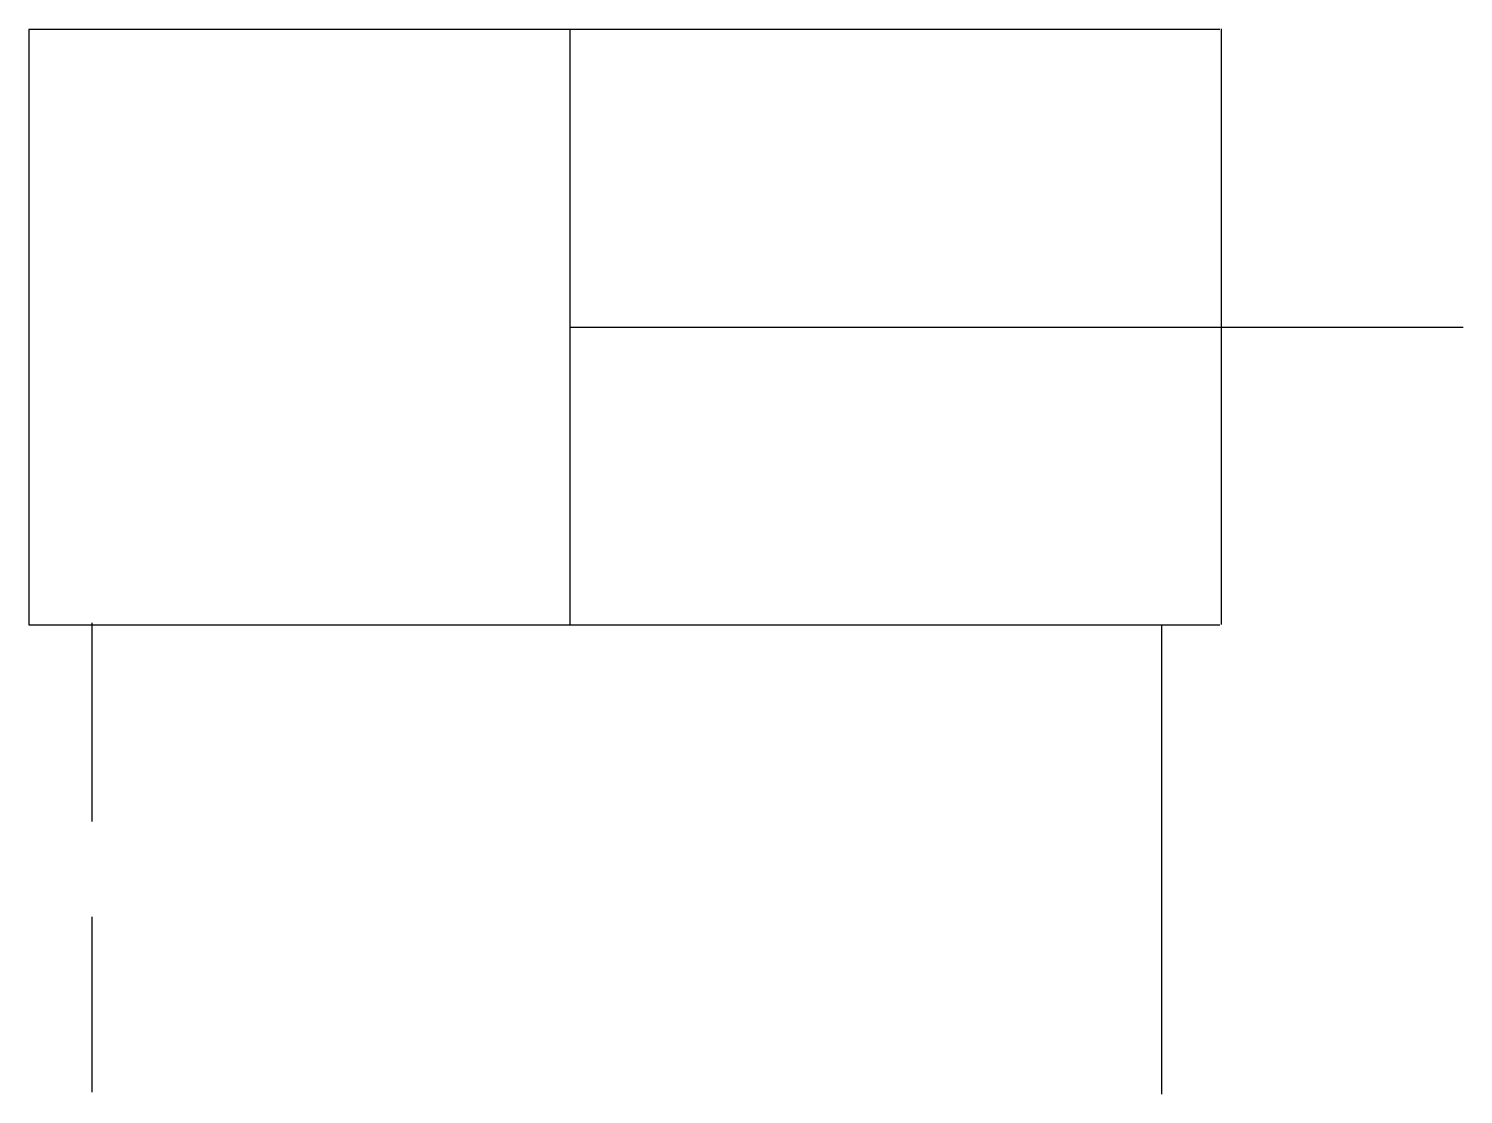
# Model space of a CAD drawing. Extents: x 547 to 1073, y 207 to 288.
# Drawn here: x 546.95 to 571.04, y 206.62 to 224.52 of the extents above; entities outside this region: 2.
import ezdxf

# ---------------------------------------------------------------- set-up
doc = ezdxf.new("R2010")
doc.units = 0
doc.header["$LTSCALE"] = 5
doc.layers.add('11', color=1, linetype='CONTINUOUS')
doc.layers.add('12', color=2, linetype='CONTINUOUS')

# ---------------------------------------------------------------- blocks, each defined once
blk = doc.blocks.new('5236')
at = {"layer": '11', "color": 0}
for p, q in [((342.018, 47.871), (343.501, 42.874)), ((343.501, 42.874), (345.003, 47.856)), ((345.003, 47.856), (346.506, 42.874)), ((346.506, 42.874), (348.008, 47.871))]:
    blk.add_line(p, q, dxfattribs=at)
blk = doc.blocks.new('5171')
at = {"layer": '11', "color": 0}
for p, q in [((201.383, 88.426), (201.383, 93.426)), ((213.383, 93.426), (213.383, 88.426)), ((213.383, 88.426), (201.383, 88.426))]:
    blk.add_line(p, q, dxfattribs=at)

msp = doc.modelspace()

# ---------------------------------------------------------------- linework, layer by layer
at = {"layer": '11', "color": 0}
for p, q in [((566.952, 224.505), (546.952, 224.505)), ((546.952, 224.505), (546.952, 214.505)), ((556.037, 224.505), (556.037, 214.51)), ((566.972, 224.521), (566.972, 214.51)), ((556.04, 219.505), (571.04, 219.505)), ((546.952, 214.505), (566.952, 214.505)), ((565.972, 214.51), (565.972, 206.619))]:
    msp.add_line(p, q, dxfattribs=at)
at = {"layer": '12', "color": 0}
for p, q in [((548.014, 214.542), (548.014, 211.203)), ((548.014, 209.603), (548.014, 206.656))]:
    msp.add_line(p, q, dxfattribs=at)

# ---------------------------------------------------------------- block references
at = {"layer": '11', "color": 0}
for name, p, xscale, yscale, zscale in [('5236', (551.375, 215.981), 1.5, 1.5, 1.5), ('5171', (544.021, 206.666), 0.66, 0.66, 0.66)]:
    msp.add_blockref(name, p, dxfattribs=dict(at, xscale=xscale, yscale=yscale, zscale=zscale))

doc.saveas('drawing.dxf')
